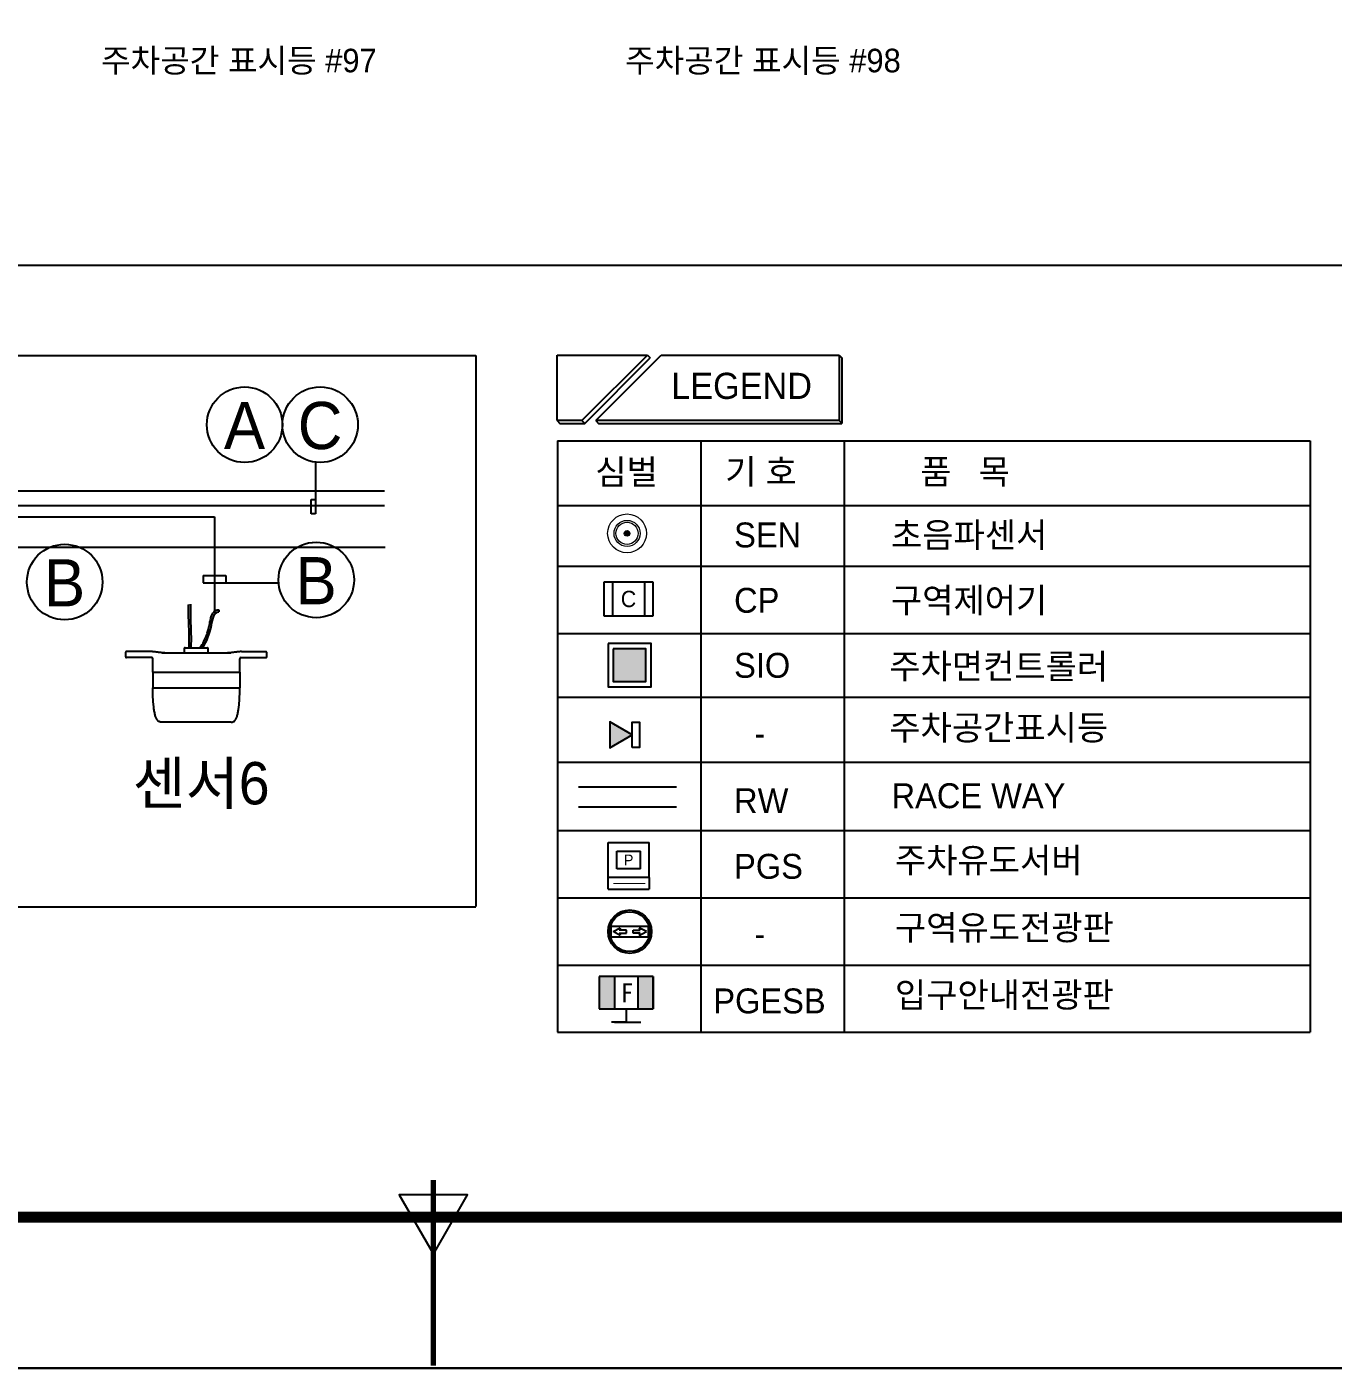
# Model space of a CAD drawing. Header units: millimetres. Extents: x 75184266 to 76346726, y -35850126 to -33679385.
# Drawn here: x 75406337 to 75494247, y -35434325 to -35344030 of the extents above; entities that cross this region are included whole.
import ezdxf
from ezdxf.enums import TextEntityAlignment as Align

# ---------------------------------------------------------------- set-up
doc = ezdxf.new("R2010")
doc.units = ezdxf.units.MM
doc.header["$LTSCALE"] = 50
doc.header["$MEASUREMENT"] = 0
doc.linetypes.add('CONTINOUS', pattern=[0])
doc.linetypes.add('HIDDEN', pattern=[0.375, 0.25, -0.125])
doc.layers.get('0').update_dxf_attribs({"linetype": 'CONTINUOUS'})
doc.layers.add('1-주차면센서', color=3, linetype='CONTINUOUS', lineweight=15)
for name, color, linetype in [('2-주차안내등', 2, 'CONTINUOUS'), ('3-SIO', 1, 'CONTINUOUS'), ('AZ-LINE', 3, 'CONTINUOUS'), ('DK1', 6, 'CONTINUOUS'), ('ITS-위치검색카메라주기', 7, 'CONTINUOUS'), ('ITS-장비', 2, 'CONTINUOUS'), ('PARKING', 7, 'CONTINUOUS'), ('RACEWAY', 4, 'HIDDEN'), ('SD주차관제', 7, 'CONTINUOUS'), ('유도관제-RECWAY', 4, 'CONTINOUS'), ('주차관제4', 2, 'CONTINUOUS')]:
    doc.layers.add(name, color=color, linetype=linetype)
doc.layers.add('XR-기준층$0$XR-지하3층$0$DEFPOINT', color=142, linetype='CONTINUOUS', plot=False)
doc.styles.add('HY중고딕', font='')
doc.styles.add('굴림', font='')
doc.styles.add('돋움', font='', dxfattribs={"width": 0.9})
doc.styles.add('돋움체', font='')
doc.styles.add('아마노', font='')
doc.styles.get('HY중고딕').set_extended_font_data('Dotum')
doc.styles.get('굴림').set_extended_font_data('Gulim')
doc.styles.get('돋움').set_extended_font_data('Dotum')
doc.styles.get('돋움체').set_extended_font_data('DotumChe')
doc.styles.get('아마노').set_extended_font_data('Dotum')

# ---------------------------------------------------------------- blocks, each defined once
blk = doc.blocks.new('바탕폼')
at = {"layer": 'AZ-LINE', "ltscale": 10}
blk.add_lwpolyline([(841, 594.71), (0, 594.71), (0, 0), (841, 0)], close=True, dxfattribs=at)
at = {"layer": 'AZ-LINE', "const_width": 1.5}
blk.add_lwpolyline([(20, 574.35), (20, 20.35), (821, 20.35), (821, 574.35)], close=True, dxfattribs=at)
at = {"layer": 'AZ-LINE'}
for points, const_width in [([(380.5, 25.36), (380.5, 0.35)], 0.7), ([(380.5, 20.35), (380.5, 15.35)], 0.5)]:
    blk.add_lwpolyline(points, dxfattribs=dict(at, const_width=const_width))
blk.add_lwpolyline([(380.5, 15.35), (385.1, 23.36), (375.9, 23.36)], close=True, dxfattribs=at)
blk = doc.blocks.new('rehw6')
at = {"layer": '3-SIO'}
for points in [[(406938, -283999), (406938, -284825), (407763, -284825), (407763, -283999)], [(407038, -284099), (407038, -284725), (407663, -284725), (407663, -284099)]]:
    blk.add_lwpolyline(points, close=True, dxfattribs=at)
for points in [[(407038, -284099), (407663, -284725), (407663, -284099), (407038, -284725)], [(407663, -284099), (407038, -284725), (407663, -284725), (407038, -284099)]]:
    blk.add_solid(points, dxfattribs=at)
blk = doc.blocks.new('TIS-주차면센서(확대)')
at = {"layer": '1-주차면센서'}
blk.add_hatch(color=256, dxfattribs=at).paths.add_polyline_path([(43.5, 0, 1), (-43.5, 0, 1)])
h = blk.add_hatch(color=256, dxfattribs=at)
edge = h.paths.add_edge_path()
edge.add_arc((0, 0), 43.5, 0, 360)
for radius in [303.5, 203.5, 173.5, 43.5]:
    blk.add_circle((0, 0), radius, dxfattribs=at)
blk = doc.blocks.new('fh52f')
at = {"layer": '2-주차안내등'}
for points in [[(399980, -281538), (399333, -281164), (399333, -281912)], [(399980, -281903), (399980, -281173), (400188, -281173), (400188, -281903)]]:
    blk.add_lwpolyline(points, close=True, dxfattribs=at)
blk.add_solid([(399333, -281912), (399333, -281164), (399980, -281538)], dxfattribs=at)
blk = doc.blocks.new('sdvfr')
at = {"layer": 'DK1'}
for p, q in [((-945351, 1790459), (-944567, 1790896)), ((-944567, 1790022), (-945351, 1790459)), ((-944567, 1790896), (-944674, 1790612)), ((-943860, 1790612), (-944674, 1790612)), ((-944674, 1790306), (-943860, 1790306)), ((-944674, 1790306), (-944567, 1790022)), ((-943860, 1790306), (-943860, 1790612)), ((-943136, 1790306), (-943136, 1790612)), ((-943136, 1790612), (-942322, 1790612)), ((-942322, 1790306), (-943136, 1790306)), ((-941645, 1790459), (-942429, 1790896)), ((-942429, 1790896), (-942322, 1790612)), ((-942429, 1790022), (-941645, 1790459)), ((-942322, 1790306), (-942429, 1790022))]:
    blk.add_line(p, q, dxfattribs=at)
blk.add_lwpolyline([(-941398, 1789894), (-941398, 1791024), (-945598, 1791024), (-945598, 1789894)], close=True, dxfattribs=at)
at = {"layer": 'DK1', "color": 2}
for radius in [2428, 2228]:
    blk.add_circle((-943498, 1790459), radius, dxfattribs=at)
blk = doc.blocks.new('dsfgte5r')
at = {"layer": 'ITS-장비'}
h = blk.add_hatch(color=8, dxfattribs=at)
h.paths.add_polyline_path([(218559, 92865), (218095, 92865), (218095, 91885), (218559, 91885)])
h.paths.add_polyline_path([(219723, 92865), (219259, 92865), (219259, 91885), (219723, 91885)])
for p, q in [((219723, 92865), (218095, 92865)), ((219723, 92865), (218095, 92865)), ((218095, 92865), (218095, 91885)), ((218095, 92865), (218095, 91885)), ((219723, 92865), (219723, 91885)), ((219723, 92865), (219723, 91885)), ((219723, 92865), (219723, 91885)), ((219723, 91885), (219723, 92865)), ((219723, 92865), (219723, 91885)), ((219723, 92865), (219723, 91885)), ((219723, 92865), (219723, 91885)), ((219723, 91885), (219723, 92865)), ((218095, 91885), (219723, 91885)), ((218095, 91885), (219723, 91885)), ((218909, 91814), (218909, 91491)), ((218553, 91491), (219266, 91491))]:
    blk.add_line(p, q, dxfattribs=at)
at = {"layer": 'ITS-장비', "ltscale": 2}
for p, q in [((218559, 92865), (218559, 91885)), ((219259, 92865), (219259, 91885))]:
    blk.add_line(p, q, dxfattribs=at)
at = {"layer": 'ITS-장비', "linetype": 'ByBlock'}
for p, q in [((218909, 91885), (218909, 91491)), ((218909, 91885), (218909, 91491)), ((218909, 91491), (218467, 91491)), ((218909, 91491), (218467, 91491)), ((218909, 91491), (219351, 91491)), ((218909, 91491), (219351, 91491))]:
    blk.add_line(p, q, dxfattribs=at)
at = {"layer": 'SD주차관제', "color": 6, "linetype": 'Continuous'}
for p, q in [((216831, 109598), (216831, 111567)), ((216831, 111567), (219546, 111567)), ((219546, 111567), (217577, 109598)), ((217995, 109598), (219964, 111567)), ((219964, 111567), (225319, 111567)), ((225319, 111567), (225403, 111483)), ((225319, 111567), (225319, 109598)), ((225403, 111483), (225403, 109514)), ((217577, 109598), (216831, 109598)), ((225319, 109598), (217995, 109598)), ((218079, 109514), (225403, 109514)), ((225319, 109598), (225403, 109514)), ((216842, 93207), (239497, 93207)), ((216842, 91181), (239497, 91181))]:
    blk.add_line(p, q, dxfattribs=at)
at = {"layer": 'SD주차관제', "color": 6}
for p, q in [((217661, 109514), (219630, 111483)), ((219546, 111567), (219630, 111483)), ((216831, 109598), (216915, 109514)), ((216915, 109514), (217661, 109514)), ((217577, 109598), (217661, 109514)), ((217995, 109598), (218079, 109514))]:
    blk.add_line(p, q, dxfattribs=at)
at = {"layer": 'RACEWAY', "xscale": 0.269568, "yscale": 0.269568, "zscale": 0.269568}
blk.add_blockref('sdvfr', (473353, -388439), dxfattribs=at)
at = {"layer": 'ITS-장비', "style": '돋움체'}
blk.add_text('F', height=570, rotation=0.0004, dxfattribs=at).set_placement((218753, 92087, -870))
at = {"layer": 'SD주차관제', "style": '돋움'}
blk.add_text('LEGEND', height=787.5, dxfattribs=at).set_placement((220264, 110250))
at = {"layer": 'SD주차관제', "linetype": 'Continuous', "style": '돋움'}
for s, p in [('구역유도전광판', (226997, 93961)), ('-', (222767, 93773)), ('PGESB', (221531, 91751)), ('입구안내전광판', (226997, 91935))]:
    blk.add_text(s, height=750, dxfattribs=at).set_placement(p)
blk.add_wipeout([(216842, 108987), (239497, 108987), (239497, 95234), (216842, 95234)]).dxf.layer = 'SD주차관제'
at = {"layer": 'SD주차관제', "color": 6, "linetype": 'Continuous'}
for p, q in [((216842, 108987), (216842, 91181)), ((216842, 108987), (239497, 108987)), ((221155, 108987), (221155, 91181)), ((225469, 108987), (225469, 91181)), ((239497, 108987), (239497, 91181)), ((216842, 107041), (239497, 107041)), ((216842, 107041), (239497, 107041)), ((216842, 107041), (239497, 107041)), ((216842, 107041), (239497, 107041)), ((216842, 105216), (239497, 105216)), ((216842, 103187), (239497, 103187)), ((216842, 101267), (239497, 101267)), ((216842, 99310), (239497, 99310)), ((216842, 97260), (239497, 97260)), ((216842, 95234), (239497, 95234)), ((216842, 95234), (239497, 95234)), ((216842, 95234), (239497, 95234)), ((216842, 95234), (239497, 95234)), ((216842, 95234), (239497, 95234))]:
    blk.add_line(p, q, dxfattribs=at)
at = {"layer": 'SD주차관제', "color": 2}
for p, q in [((218249, 104747), (219707, 104747)), ((218249, 103709), (218249, 104747)), ((218492, 104747), (218492, 103709)), ((219464, 104747), (219464, 103709)), ((219707, 104747), (219707, 103709)), ((219707, 103709), (218249, 103709)), ((218366, 95486), (218366, 96898)), ((218630, 96633), (219336, 96633)), ((218630, 96104), (218630, 96633)), ((219336, 96104), (219336, 96633)), ((219601, 95839), (219601, 96898)), ((219336, 96104), (218630, 96104)), ((219601, 95839), (219601, 95486))]:
    blk.add_line(p, q, dxfattribs=at)
at = {"layer": 'SD주차관제', "ltscale": 0.01}
for p, q in [((220422, 98565), (217471, 98565)), ((217471, 97972), (220422, 97972))]:
    blk.add_line(p, q, dxfattribs=at)
at = {"layer": 'SD주차관제', "color": 2}
for points in [[(218366, 96898), (218630, 96898), (219601, 96898)], [(219601, 95839), (218630, 95839), (218366, 95839)], [(218366, 95486), (218630, 95486), (219601, 95486)]]:
    blk.add_lwpolyline(points, dxfattribs=at)
at = {"layer": 'SD주차관제', "color": 2, "const_width": 35.3}
blk.add_lwpolyline([(219481, 95662), (218525, 95662)], dxfattribs=at)
at = {"layer": 'SD주차관제'}
for name, p, xscale, yscale, zscale in [('TIS-주차면센서(확대)', (218935, 106202), 1.924560000434517, 1.924560000434517, 1.924560000434517), ('rehw6', (-422419, 550079), 1.574640000108629, 1.574640000108629, 1.574640000108629), ('fh52f', (-200792, 395687), 1.04975999989137, 1.04975999989137, 1.04975999989137)]:
    blk.add_blockref(name, p, dxfattribs=dict(at, xscale=xscale, yscale=yscale, zscale=zscale))
at = {"layer": 'SD주차관제', "linetype": 'Continuous', "style": '돋움'}
for s, p in [('심벌', (217980, 107676)), ('기 호', (221890, 107685)), ('품   목', (227759, 107685)), ('초음파센서', (226877, 105780)), ('SEN', (222157, 105780)), ('구역제어기', (226876, 103812)), ('CP', (222156, 103812)), ('SIO', (222156, 101855)), ('주차면컨트롤러', (226826, 101823)), ('주차공간표시등', (226826, 99979)), ('-', (222767, 99806)), ('RACE WAY', (226895, 97929)), ('RW', (222156, 97779)), ('PGS', (222156, 95804)), ('주차유도서버', (226997, 95988))]:
    blk.add_text(s, height=750, dxfattribs=at).set_placement(p)
at = {"layer": 'SD주차관제', "color": 2, "style": '돋움'}
blk.add_text('C', height=491, dxfattribs=at).set_placement((218978, 104228), align=Align.MIDDLE_CENTER)
blk.add_text('P', height=327, rotation=0, dxfattribs=at).set_placement((218983, 96368), align=Align.MIDDLE_CENTER)

msp = doc.modelspace()

# ---------------------------------------------------------------- hatches: boundary and pattern name
h = msp.add_hatch(color=2)
edge = h.paths.add_edge_path()
edge.add_spline(control_points=[(75417228, -35382892.3), (75417226.1, -35383054.5), (75417224.3, -35383217.1), (75417223.3, -35383508.4), (75417223.7, -35383637), (75417227.2, -35383895), (75417230.7, -35384024.5), (75417241.6, -35384331.8), (75417249.5, -35384509.4), (75417265.8, -35384944.1), (75417272.5, -35385200), (75417264.1, -35385576.8), (75417258.4, -35385700.6), (75417248.5, -35385823.2)], knot_values=[34.6467, 34.6467, 34.6467, 34.6467, 40.1370546, 40.1370546, 44.4521807, 44.4521807, 48.7673068, 48.7673068, 54.7247338, 54.7247338, 63.4312331, 63.4312331, 67.7377596, 67.7377596, 67.7377596, 67.7377596], degree=3, periodic=0)
edge.add_line((75417248.5, -35385823.8), (75417391, -35385823.8))
edge.add_spline(control_points=[(75417391, -35385823.2), (75417440.2, -35385194), (75417355.2, -35384204.8), (75417366.1, -35383230.6), (75417370, -35382892.3)], knot_values=[34.7763676, 34.7763676, 34.7763676, 34.7763676, 56.3019696, 67.7562059, 67.7562059, 67.7562059, 67.7562059], degree=3, periodic=0)
edge.add_line((75417370, -35382892.3), (75417228, -35382892.3))
h = msp.add_hatch(color=2)
edge = h.paths.add_edge_path()
edge.add_spline(control_points=[(75418174.8, -35385823.2), (75418441.5, -35385417), (75418763, -35384610.8), (75418911.2, -35383408.1), (75419252.8, -35383408.1)], knot_values=[44.1042768, 44.1042768, 44.1042768, 44.1042768, 61.3458621, 72.8891957, 72.8891957, 72.8891957, 72.8891957], degree=3, periodic=0)
edge.add_line((75419252.8, -35383408.1), (75419252.8, -35383266.1))
edge.add_spline(control_points=[(75419252.8, -35383266.1), (75419248.5, -35383266.1), (75419244.2, -35383266.2), (75419182.2, -35383267.8), (75419126.4, -35383279.7), (75419026, -35383322.8), (75418981.7, -35383353.7), (75418906.8, -35383425.4), (75418876, -35383466.1), (75418815.3, -35383565.8), (75418788.5, -35383626.8), (75418735.8, -35383774.3), (75418712.9, -35383863), (75418668.1, -35384062.3), (75418647.6, -35384173.5), (75418613.8, -35384336.1), (75418601.1, -35384393), (75418500.9, -35384814.9), (75418390.6, -35385125.9), (75418179, -35385551), (75418095.6, -35385691.3), (75418003.4, -35385823.2)], knot_values=[42.9392158, 42.9392158, 42.9392158, 42.9392158, 43.0437565, 43.0437565, 44.4533132, 44.4533132, 45.86287, 45.86287, 47.2724267, 47.2724267, 49.1110822, 49.1110822, 51.5274288, 51.5274288, 54.4620271, 54.4620271, 56.1024408, 56.1024408, 66.896007, 66.896007, 72.8891957, 72.8891957, 72.8891957, 72.8891957], degree=3, periodic=0)
edge.add_line((75418002.9, -35385823.8), (75418174.4, -35385823.8))

# ---------------------------------------------------------------- linework, layer by layer
at = {"color": 5}
for p, q in [((75267145.8, -35366163.8), (75436551.8, -35366163.8)), ((75436551.8, -35366163.8), (75436551.8, -35403241.4)), ((75425760.6, -35373337.1), (75425760.6, -35376820.7)), ((75425471.6, -35376820.7), (75425471.6, -35375840.9)), ((75425471.6, -35375840.9), (75425762.1, -35375840.9)), ((75425760.6, -35376820.7), (75425471.6, -35376820.7)), ((75347691.4, -35377015.3), (75418962.6, -35377015.3)), ((75418962.6, -35377015.3), (75418962.6, -35383476.3)), ((75418205.7, -35380975.6), (75418205.7, -35381464.9)), ((75418205.7, -35381464.9), (75423261.9, -35381464.9)), ((75418207.4, -35380970), (75419735.3, -35380970)), ((75419735.3, -35380970), (75419735.3, -35381465.7)), ((75267146.1, -35403260.8), (75436552.2, -35403260.8))]:
    msp.add_line(p, q, dxfattribs=at)
for p, q in [((75273990.5, -35375262.3), (75430417, -35375262.3)), ((75274013.6, -35379047.4), (75430458, -35379047.4))]:
    msp.add_line(p, q)
at = {"color": 6}
msp.add_line((75273986.8, -35376254.7), (75430413.4, -35376254.7), dxfattribs=at)
at = {"color": 2}
for p, q in [((75419252.8, -35383266.1, 56823.1), (75419252.8, -35383408.1, 56823.1)), ((75416941.3, -35386178.3, 56823.1), (75416941.3, -35385867.6, 56823.1)), ((75416985.7, -35385823.8, 56823.1), (75418494.7, -35385823.8, 56823.1)), ((75417248.5, -35385823.8, 56823.1), (75417391, -35385823.8, 56823.1)), ((75418003.4, -35385823.8, 56823.1), (75418174.8, -35385823.8, 56823.1)), ((75418539.1, -35386178.3, 56823.1), (75418539.1, -35385867.6, 56823.1)), ((75412991.1, -35386444.6, 56823.1), (75412991.1, -35386133.9, 56823.1)), ((75414700.3, -35386089.5, 56823.1), (75413035.5, -35386089.5, 56823.1)), ((75414722.1, -35386489, 56823.1), (75413035.5, -35386489, 56823.1)), ((75414810.8, -35387465.4, 56823.1), (75414810.8, -35386577.7, 56823.1)), ((75415631.5, -35386178.3, 56823.1), (75419848.8, -35386178.3, 56823.1)), ((75420669.5, -35387465.4, 56823.1), (75420669.5, -35386577.7, 56823.1)), ((75420758.3, -35386489, 56823.1), (75422444.8, -35386489, 56823.1)), ((75420780, -35386089.5, 56823.1), (75422444.9, -35386089.5, 56823.1)), ((75422489.2, -35386444.6, 56823.1), (75422489.2, -35386133.9, 56823.1)), ((75414810.8, -35387465.4, 56823.1), (75420669.5, -35387465.4, 56823.1)), ((75414810.8, -35387465.4, 56823.1), (75414810.8, -35388530.6, 56823.1)), ((75420669.5, -35387465.4, 56823.1), (75420669.5, -35388530.6, 56823.1)), ((75414810.8, -35388530.6, 56823.1), (75420669.5, -35388530.6, 56823.1)), ((75420098.4, -35390839.2, 56823.1), (75415382, -35390839.2, 56823.1))]:
    msp.add_line(p, q, dxfattribs=at)
for points in [[(75414920.5, -35386103.2), (75414911.3, -35386102.1), (75414902.2, -35386101), (75414893, -35386100), (75414883.8, -35386099), (75414874.6, -35386098.1), (75414865.4, -35386097.2), (75414856.3, -35386096.4), (75414847.1, -35386095.6), (75414837.9, -35386094.8), (75414828.7, -35386094.1), (75414819.5, -35386093.5), (75414810.3, -35386092.9), (75414801.2, -35386092.4), (75414792, -35386091.9), (75414782.8, -35386091.4), (75414773.6, -35386091), (75414764.5, -35386090.7), (75414755.3, -35386090.4), (75414746.1, -35386090.1), (75414736.9, -35386089.9), (75414727.8, -35386089.7), (75414718.6, -35386089.6), (75414709.5, -35386089.5), (75414700.3, -35386089.5)], [(75415411.3, -35386164.6), (75415390.7, -35386162), (75415370.1, -35386159.4), (75415349.6, -35386156.8), (75415329, -35386154.3), (75415308.5, -35386151.7), (75415288, -35386149.1), (75415267.4, -35386146.6), (75415246.9, -35386144), (75415226.4, -35386141.4), (75415205.9, -35386138.9), (75415185.5, -35386136.3), (75415165, -35386133.8), (75415144.5, -35386131.2), (75415124.1, -35386128.7), (75415103.7, -35386126.1), (75415083.3, -35386123.6), (75415062.9, -35386121), (75415042.5, -35386118.5), (75415022.1, -35386115.9), (75415001.8, -35386113.4), (75414981.4, -35386110.8), (75414961.1, -35386108.3), (75414940.8, -35386105.7), (75414920.5, -35386103.2)], [(75415631.5, -35386178.3), (75415622.3, -35386178.2), (75415613.1, -35386178.2), (75415603.9, -35386178.1), (75415594.7, -35386177.9), (75415585.4, -35386177.7), (75415576.2, -35386177.4), (75415567, -35386177.1), (75415557.8, -35386176.7), (75415548.6, -35386176.3), (75415539.4, -35386175.9), (75415530.3, -35386175.4), (75415521.1, -35386174.8), (75415511.9, -35386174.2), (75415502.7, -35386173.6), (75415493.6, -35386172.9), (75415484.4, -35386172.2), (75415475.2, -35386171.4), (75415466.1, -35386170.5), (75415456.9, -35386169.7), (75415447.8, -35386168.7), (75415438.7, -35386167.8), (75415429.5, -35386166.7), (75415420.4, -35386165.7), (75415411.3, -35386164.6)], [(75415411.3, -35386164.6), (75415420.4, -35386165.7), (75415429.6, -35386166.7), (75415438.7, -35386167.8), (75415447.9, -35386168.7), (75415457, -35386169.7), (75415466.2, -35386170.6), (75415475.3, -35386171.4), (75415484.5, -35386172.2), (75415493.7, -35386172.9), (75415502.8, -35386173.6), (75415512, -35386174.2), (75415521.2, -35386174.8), (75415530.4, -35386175.4), (75415539.6, -35386175.9), (75415548.7, -35386176.3), (75415557.9, -35386176.7), (75415567.1, -35386177.1), (75415576.3, -35386177.4), (75415585.5, -35386177.7), (75415594.7, -35386177.9), (75415603.9, -35386178.1), (75415613.1, -35386178.2), (75415622.3, -35386178.2), (75415631.5, -35386178.3)], [(75420069, -35386164.6), (75420059.9, -35386165.7), (75420050.8, -35386166.7), (75420041.7, -35386167.8), (75420032.6, -35386168.7), (75420023.4, -35386169.7), (75420014.3, -35386170.5), (75420005.1, -35386171.4), (75419996, -35386172.2), (75419986.8, -35386172.9), (75419977.6, -35386173.6), (75419968.5, -35386174.2), (75419959.3, -35386174.8), (75419950.1, -35386175.4), (75419940.9, -35386175.9), (75419931.7, -35386176.3), (75419922.5, -35386176.7), (75419913.3, -35386177.1), (75419904.1, -35386177.4), (75419894.9, -35386177.7), (75419885.7, -35386177.9), (75419876.5, -35386178.1), (75419867.3, -35386178.2), (75419858.1, -35386178.2), (75419848.8, -35386178.3)], [(75419848.8, -35386178.3), (75419858, -35386178.2), (75419867.2, -35386178.2), (75419876.4, -35386178.1), (75419885.6, -35386177.9), (75419894.8, -35386177.7), (75419904, -35386177.4), (75419913.2, -35386177.1), (75419922.4, -35386176.7), (75419931.6, -35386176.3), (75419940.8, -35386175.9), (75419950, -35386175.4), (75419959.2, -35386174.8), (75419968.3, -35386174.2), (75419977.5, -35386173.6), (75419986.7, -35386172.9), (75419995.9, -35386172.2), (75420005, -35386171.4), (75420014.2, -35386170.6), (75420023.3, -35386169.7), (75420032.5, -35386168.7), (75420041.6, -35386167.8), (75420050.8, -35386166.7), (75420059.9, -35386165.7), (75420069, -35386164.6)], [(75420559.8, -35386103.2), (75420539.5, -35386105.7), (75420519.2, -35386108.3), (75420498.9, -35386110.8), (75420478.6, -35386113.4), (75420458.2, -35386115.9), (75420437.9, -35386118.5), (75420417.5, -35386121), (75420397.1, -35386123.6), (75420376.7, -35386126.1), (75420356.2, -35386128.7), (75420335.8, -35386131.2), (75420315.4, -35386133.8), (75420294.9, -35386136.3), (75420274.4, -35386138.9), (75420253.9, -35386141.4), (75420233.4, -35386144), (75420212.9, -35386146.6), (75420192.4, -35386149.1), (75420171.9, -35386151.7), (75420151.3, -35386154.3), (75420130.8, -35386156.8), (75420110.2, -35386159.4), (75420089.6, -35386162), (75420069, -35386164.6)], [(75420780, -35386089.5), (75420770.9, -35386089.5), (75420761.7, -35386089.6), (75420752.6, -35386089.7), (75420743.4, -35386089.9), (75420734.2, -35386090.1), (75420725.1, -35386090.4), (75420715.9, -35386090.7), (75420706.7, -35386091), (75420697.5, -35386091.4), (75420688.4, -35386091.9), (75420679.2, -35386092.4), (75420670, -35386092.9), (75420660.8, -35386093.5), (75420651.6, -35386094.1), (75420642.5, -35386094.8), (75420633.3, -35386095.6), (75420624.1, -35386096.4), (75420614.9, -35386097.2), (75420605.7, -35386098.1), (75420596.5, -35386099), (75420587.4, -35386100), (75420578.2, -35386101), (75420569, -35386102.1), (75420559.8, -35386103.2)], [(75415382, -35390839.2), (75415360.3, -35390838.8), (75415343.5, -35390837.7), (75415330.3, -35390836), (75415319.6, -35390833.8), (75415301.2, -35390827.9), (75415280.2, -35390820.7), (75415239.8, -35390802.9), (75415205.1, -35390782.1), (75415175.8, -35390759.7), (75415151.1, -35390736.8), (75415130.1, -35390713.8), (75415111.9, -35390691), (75415095.9, -35390668.3), (75415081.8, -35390645.7), (75415057.3, -35390600.2), (75415035.9, -35390553.5), (75415017, -35390504.9), (75414999.9, -35390454.1), (75414983.9, -35390400.4), (75414968.7, -35390343.5), (75414954.4, -35390283.3), (75414940.8, -35390219.9), (75414927.9, -35390153.3), (75414915.7, -35390083.5), (75414904.2, -35390010.5), (75414893.2, -35389934.3), (75414882.9, -35389855.1), (75414873.2, -35389773.1), (75414864.2, -35389688.4), (75414855.8, -35389601.2), (75414848.1, -35389511.6), (75414841.1, -35389419.9), (75414834.8, -35389326.2), (75414824.4, -35389133.6), (75414816.9, -35388935.6), (75414812.4, -35388734), (75414810.8, -35388530.6)], [(75420098.4, -35390839.2), (75420120, -35390838.8), (75420136.8, -35390837.7), (75420150, -35390836), (75420160.7, -35390833.8), (75420179.2, -35390827.9), (75420200.2, -35390820.7), (75420240.6, -35390802.9), (75420275.3, -35390782.1), (75420304.6, -35390759.7), (75420329.3, -35390736.8), (75420350.3, -35390713.8), (75420368.5, -35390691), (75420384.4, -35390668.3), (75420398.6, -35390645.7), (75420423.1, -35390600.2), (75420444.4, -35390553.5), (75420463.4, -35390504.9), (75420480.5, -35390454.1), (75420496.4, -35390400.4), (75420511.6, -35390343.5), (75420526, -35390283.3), (75420539.6, -35390219.9), (75420552.4, -35390153.3), (75420564.6, -35390083.5), (75420576.2, -35390010.5), (75420587.2, -35389934.3), (75420597.5, -35389855.1), (75420607.2, -35389773.1), (75420616.2, -35389688.4), (75420624.6, -35389601.2), (75420632.2, -35389511.6), (75420639.2, -35389419.9), (75420645.5, -35389326.2), (75420655.9, -35389133.6), (75420663.5, -35388935.6), (75420668, -35388734), (75420669.5, -35388530.6)]]:
    msp.add_lwpolyline(points, dxfattribs=at)
for centre, radius, start, end in [((75416985.7, -35385868.2, 56823.1), 44.4, 90, 180), ((75418494.7, -35385868.2, 56823.1), 44.4, 0, 90), ((75413035.5, -35386133.9, 56823.1), 44.4, 90, 180), ((75413035.5, -35386444.6, 56823.1), 44.4, 180, 270), ((75414722.1, -35386577.7, 56823.1), 88.8, 0, 90), ((75420758.3, -35386577.7, 56823.1), 88.8, 90, 180), ((75422444.9, -35386133.9, 56823.1), 44.4, 0, 90), ((75422444.9, -35386444.6, 56823.1), 44.4, 270, 0)]:
    msp.add_arc(centre, radius, start, end, dxfattribs=at)
for points, knots in [([(75417248.5, -35385823.2, 56823.1), (75417258.4, -35385700.6, 56823.1), (75417264.1, -35385576.8, 56823.1), (75417272.5, -35385200, 56823.1), (75417265.8, -35384944.1, 56823.1), (75417249.5, -35384509.4, 56823.1), (75417241.6, -35384331.8, 56823.1), (75417230.7, -35384024.5, 56823.1), (75417227.2, -35383895, 56823.1), (75417223.7, -35383637, 56823.1), (75417223.3, -35383508.4, 56823.1), (75417224.3, -35383217.1, 56823.1), (75417226.1, -35383054.5, 56823.1), (75417228, -35382892.3, 56823.1)], [34.6467, 34.6467, 34.6467, 34.6467, 38.9532265, 38.9532265, 47.6597257, 47.6597257, 53.6171528, 53.6171528, 57.9322789, 57.9322789, 62.2474049, 62.2474049, 67.7377596, 67.7377596, 67.7377596, 67.7377596]), ([(75417391, -35385823.2, 56823.1), (75417440.2, -35385194, 56823.1), (75417355.2, -35384204.8, 56823.1), (75417366.1, -35383230.6, 56823.1), (75417370, -35382892.3, 56823.1)], [34.7763676, 34.7763676, 34.7763676, 34.7763676, 56.3019696, 67.7562059, 67.7562059, 67.7562059, 67.7562059]), ([(75418003.4, -35385823.2, 56823.1), (75418095.6, -35385691.3, 56823.1), (75418179, -35385551, 56823.1), (75418390.6, -35385125.9, 56823.1), (75418500.9, -35384814.9, 56823.1), (75418601.1, -35384393, 56823.1), (75418613.8, -35384336.1, 56823.1), (75418647.6, -35384173.5, 56823.1), (75418668.1, -35384062.3, 56823.1), (75418712.9, -35383863, 56823.1), (75418735.8, -35383774.3, 56823.1), (75418788.5, -35383626.8, 56823.1), (75418815.3, -35383565.8, 56823.1), (75418876, -35383466.1, 56823.1), (75418906.8, -35383425.4, 56823.1), (75418981.7, -35383353.7, 56823.1), (75419026, -35383322.8, 56823.1), (75419126.4, -35383279.7, 56823.1), (75419182.2, -35383267.8, 56823.1), (75419244.2, -35383266.2, 56823.1), (75419248.5, -35383266.1, 56823.1), (75419252.8, -35383266.1, 56823.1)], [42.9392158, 42.9392158, 42.9392158, 42.9392158, 48.9324046, 48.9324046, 59.7259708, 59.7259708, 61.3663845, 61.3663845, 64.3009828, 64.3009828, 66.7173294, 66.7173294, 68.5559849, 68.5559849, 69.9655416, 69.9655416, 71.3750984, 71.3750984, 72.7846551, 72.7846551, 72.8891957, 72.8891957, 72.8891957, 72.8891957]), ([(75418174.8, -35385823.2, 56823.1), (75418441.5, -35385417, 56823.1), (75418763, -35384610.8, 56823.1), (75418911.2, -35383408.1, 56823.1), (75419252.8, -35383408.1, 56823.1)], [44.1042768, 44.1042768, 44.1042768, 44.1042768, 61.3458621, 72.8891957, 72.8891957, 72.8891957, 72.8891957])]:
    msp.add_open_spline(points, degree=3, knots=knots, dxfattribs=at)
at = {"layer": 'PARKING', "color": 1}
for centre in [(75420992, -35370814.4), (75426076.8, -35370814.4), (75425813.9, -35381262.2), (75408884.6, -35381403.9)]:
    msp.add_circle(centre, 2542.4, dxfattribs=at)
at = {"layer": 'XR-기준층$0$XR-지하3층$0$DEFPOINT', "ltscale": 0.5}
for points in [[(75663669.1, -35434325.5), (75243669.1, -35434325.5), (75243669.1, -35137325.5), (75663669.1, -35137325.5)], [(75663671.2, -35434325.5), (75243671.2, -35434325.5), (75243671.2, -35137325.5), (75663671.2, -35137325.5)]]:
    msp.add_lwpolyline(points, close=True, dxfattribs=at)
at = {"layer": '주차관제4', "color": 8}
msp.add_line((75273869.2, -35360083.4, 0), (75586873.9, -35360083.4, 0), dxfattribs=at)

# ---------------------------------------------------------------- block references
at = {"layer": 'AZ-LINE', "xscale": 499.40546941707, "yscale": 499.40546941707, "zscale": 499.40546941707}
msp.add_blockref('바탕폼', (75243669.1, -35434325.5), dxfattribs=at)

# ---------------------------------------------------------------- texts
at = {"layer": 'ITS-위치검색카메라주기', "color": 7, "style": 'HY중고딕'}
msp.add_text('센서6', height=2848.39, dxfattribs=at).set_placement((75418065.2, -35394948), align=Align.MIDDLE_CENTER)
at = {"layer": 'PARKING', "color": 4, "style": '굴림'}
for s, p in [('주차공간 표시등 #97', (75420607, -35346298.8, 0)), ('주차공간 표시등 #98', (75455874.8, -35346298.8, 0))]:
    msp.add_text(s, height=1586.31, dxfattribs=at).set_placement(p, align=Align.MIDDLE_CENTER)
at = {"layer": 'PARKING', "color": 3, "style": '아마노'}
for s, p in [('A', (75420986.5, -35370865.3)), ('C', (75426071.3, -35370865.3)), ('B', (75408879, -35381454.8)), ('B', (75425808.3, -35381313))]:
    msp.add_text(s, height=3178, dxfattribs=at).set_placement(p, align=Align.MIDDLE)

# ---------------------------------------------------------------- next in the draw order: block references
at = {"layer": '유도관제-RECWAY', "xscale": 2.235987395048141, "yscale": 2.235987395048141, "zscale": 2.235987395048141}
msp.add_blockref('dsfgte5r', (74957194, -35615596.3, 0), dxfattribs=at)

doc.saveas('drawing.dxf')
